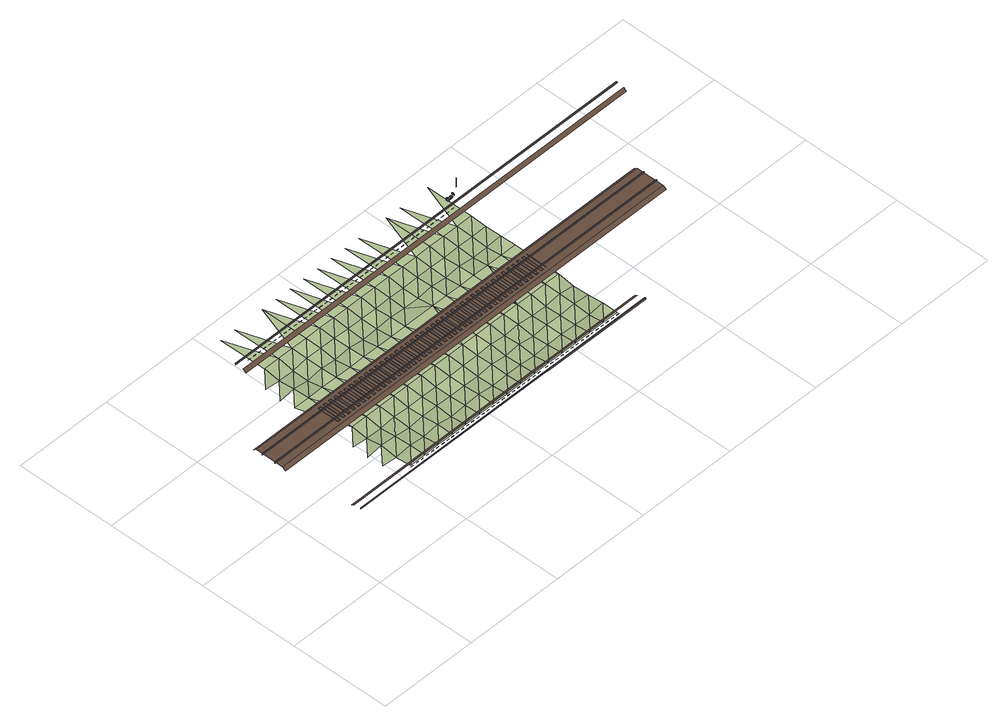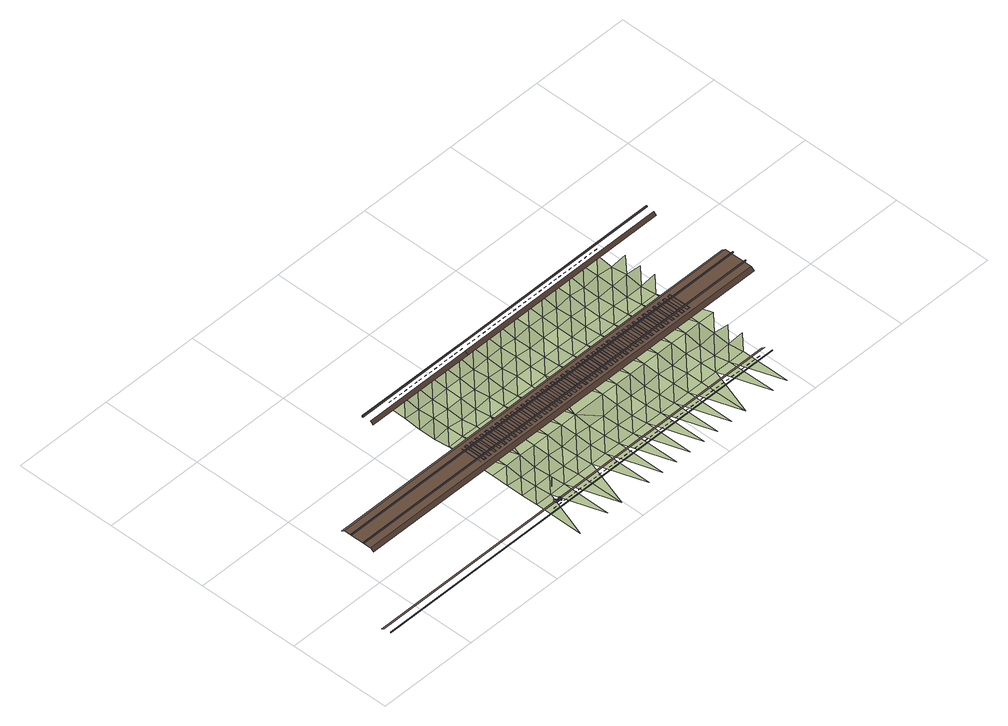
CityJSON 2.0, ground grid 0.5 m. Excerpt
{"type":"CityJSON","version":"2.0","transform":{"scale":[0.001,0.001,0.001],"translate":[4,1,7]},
"CityObjects":{
"object1":{"type":"GenericCityObject","attributes":{"function":"OTHERS"},"geometry":[{"type":"MultiSurface","lod":"3","boundaries":[[[0,1,2]],[[1,3,2]],[[4,1,0]],[[1,5,3]],[[6,1,4]],[[1,7,5]],[[8,1,6]],[[1,9,7]],[[8,10,1]],[[11,9,1]],[[12,13,14,15,16,17,18,19,20,21,22,23]],[[5,7,9,11,24,10,8,6,4,0,2,3]],[[25,26,16,15]],[[27,25,15,14]],[[26,28,17,16]],[[29,27,14,13]],[[28,30,18,17]],[[31,29,13,12]],[[30,32,19,18]],[[33,31,12,23]],[[34,35,36,37,38,39,40,41,42,43,44,45]],[[32,46,20,19]],[[47,33,23,22]],[[25,26,38,37]],[[27,25,37,36]],[[26,28,39,38]],[[29,27,36,35]],[[28,30,40,39]],[[48,29,35,34]],[[30,32,41,40]],[[33,48,34,45]],[[49,50,51,52]],[[32,46,42,41]],[[47,33,45,44]],[[30,28,26,25,27,29,31,33,47,53,46,32]],[[30,28,26,25,27,29,48,33,47,53,46,32]],[[54,55,56,57]],[[58,59,60,57,61,62,63,64,65,54,66,67]]]}]},
"railway1":{"type":"Railway","attributes":{"function":"1855"},"geometry":[{"type":"MultiSurface","lod":"3","boundaries":[[[68,69,70,71]],[[72,73,74,75]],[[76,77,78,79]],[[80,81,82,83]],[[84,85,86,87]],[[88,89,90,91]],[[92,93,94,95]],[[96,97,98,99]],[[100,101,102,103]],[[104,105,100,103]],[[106,107,108,109]],[[110,111,112,113]],[[114,115,116,117]],[[118,119,120,121]],[[122,123,124,125]],[[126,127,128,129]],[[130,131,132,133]],[[134,135,136,137]],[[138,139,140,141]],[[142,143,144,145]],[[146,147,148,149]],[[150,151,152,153]],[[154,155,156,157]],[[158,159,160,161]],[[162,163,164,165]],[[166,167,168,169]],[[170,171,172,173]],[[174,175,176,177]],[[178,179,180,181]],[[182,183,184,185]],[[186,187,188,189]],[[190,191,192,193]],[[194,195,196,197]],[[198,199,200,201]],[[202,203,204,205]],[[206,207,208,209]],[[210,211,212,213]],[[214,215,216,217]],[[218,219,220,221]],[[222,218,221,223]],[[224,225,226,227]],[[228,222,223,229]],[[230,231,232,233]],[[234,235,236,237]],[[238,239,240,241]],[[242,243,244,245]],[[246,247,248,249]],[[250,251,252,253]]]}]},
"terrain1":{"type":"TINRelief","geometry":[{"type":"CompositeSurface","lod":"3","boundaries":[[[254,255,256]],[[254,257,258]],[[259,256,260]],[[261,262,257]],[[259,260,263]],[[264,254,256]],[[259,264,256]],[[265,257,254]],[[265,254,264]],[[266,261,257]],[[267,268,261]],[[269,259,263]],[[265,266,257]],[[269,263,270]],[[266,267,261]],[[271,264,259]],[[272,268,267]],[[271,259,269]],[[273,265,264]],[[272,274,275]],[[271,273,264]],[[276,266,265]],[[277,278,274]],[[279,267,266]],[[280,269,270]],[[281,272,267]],[[276,265,273]],[[282,280,270]],[[283,271,269]],[[276,279,266]],[[281,267,279]],[[284,274,272]],[[283,269,280]],[[285,273,271]],[[284,272,281]],[[286,277,274]],[[283,285,271]],[[287,276,273]],[[284,286,274]],[[288,279,276]],[[289,280,282]],[[286,290,277]],[[291,281,279]],[[285,287,273]],[[292,289,282]],[[293,283,280]],[[287,288,276]],[[288,291,279]],[[294,284,281]],[[289,293,280]],[[295,285,283]],[[294,281,291]],[[296,286,284]],[[295,283,293]],[[297,287,285]],[[298,288,287]],[[296,284,294]],[[299,289,292]],[[300,291,288]],[[296,301,286]],[[295,297,285]],[[302,299,292]],[[303,293,289]],[[297,298,287]],[[298,300,288]],[[304,294,291]],[[299,303,289]],[[305,295,293]],[[304,291,300]],[[306,296,294]],[[303,305,293]],[[307,297,295]],[[308,298,297]],[[294,304,306]],[[309,299,302]],[[310,300,298]],[[307,295,305]],[[309,302,311]],[[312,303,299]],[[307,308,297]],[[308,310,298]],[[313,304,300]],[[314,296,306]],[[309,312,299]],[[315,305,303]],[[310,313,300]],[[316,306,304]],[[312,315,303]],[[317,307,305]],[[318,308,307]],[[316,304,313]],[[319,309,311]],[[320,310,308]],[[316,314,306]],[[315,317,305]],[[321,319,311]],[[322,312,309]],[[317,318,307]],[[318,320,308]],[[323,313,310]],[[322,309,319]],[[324,315,312]],[[320,323,310]],[[325,316,313]],[[322,324,312]],[[326,317,315]],[[327,318,317]],[[323,325,313]],[[328,319,321]],[[329,320,318]],[[325,330,316]],[[324,326,315]],[[331,328,321]],[[332,322,319]],[[326,327,317]],[[329,318,327]],[[333,323,320]],[[328,332,319]],[[334,324,322]],[[329,333,320]],[[335,325,323]],[[332,334,322]],[[336,326,324]],[[337,327,326]],[[333,335,323]],[[338,328,331]],[[339,329,327]],[[335,340,325]],[[336,324,334]],[[338,331,341]],[[342,332,328]],[[336,337,326]],[[337,339,327]],[[343,333,329]],[[338,342,328]],[[344,334,332]],[[343,329,339]],[[345,335,333]],[[342,344,332]],[[346,336,334]],[[343,345,333]],[[347,338,341]],[[348,339,337]],[[345,349,335]],[[344,346,334]],[[350,347,341]],[[351,337,336]],[[352,342,338]],[[353,343,339]],[[352,338,347]],[[354,344,342]],[[348,353,339]],[[351,336,346]],[[351,348,337]],[[355,345,343]],[[352,354,342]],[[356,346,344]],[[353,355,343]],[[357,347,350]],[[355,358,345]],[[354,356,344]],[[359,357,350]],[[360,352,347]],[[356,351,346]],[[361,353,348]],[[348,351,362]],[[357,360,347]],[[363,354,352]],[[362,361,348]],[[364,355,353]],[[363,352,360]],[[365,356,354]],[[366,351,356]],[[361,364,353]],[[367,357,359]],[[368,362,351]],[[364,369,355]],[[363,365,354]],[[367,359,370]],[[371,360,357]],[[365,366,356]],[[366,368,351]],[[372,361,362]],[[367,371,357]],[[373,363,360]],[[372,362,368]],[[374,364,361]],[[371,373,360]],[[375,365,363]],[[376,366,365]],[[372,374,361]],[[377,367,370]],[[378,368,366]],[[374,379,364]],[[375,363,373]],[[380,377,370]],[[381,371,367]],[[375,376,365]],[[376,378,366]],[[382,372,368]],[[381,367,377]],[[383,373,371]],[[378,382,368]],[[384,374,372]],[[381,383,371]],[[385,375,373]],[[375,386,376]],[[384,372,382]],[[387,377,380]],[[388,378,376]],[[384,389,374]],[[383,385,373]],[[390,387,380]],[[391,381,377]],[[388,376,386]],[[392,382,378]],[[387,391,377]],[[393,386,375]],[[394,383,381]],[[393,375,385]],[[388,392,378]],[[395,384,382]],[[394,381,391]],[[396,385,383]],[[392,395,382]],[[397,387,390]],[[398,388,386]],[[394,396,383]],[[397,390,399]],[[400,391,387]],[[396,393,385]],[[393,398,386]],[[401,392,388]],[[402,384,395]],[[397,400,387]],[[403,394,391]],[[401,388,398]],[[404,395,392]],[[400,403,391]],[[405,396,394]],[[406,393,396]],[[401,404,392]],[[407,398,393]],[[404,402,395]],[[405,394,403]],[[405,406,396]],[[406,407,393]],[[408,401,398]],[[407,408,398]],[[409,404,401]],[[410,406,405]],[[409,401,408]],[[411,407,406]],[[409,412,404]],[[410,411,406]],[[413,408,407]],[[413,407,411]],[[414,409,408]],[[414,408,413]],[[414,415,409]]]}]},
"railway2":{"type":"Railway","attributes":{"function":"1855"},"geometry":[{"type":"MultiSurface","lod":"3","boundaries":[[[416,417,418,419]],[[420,416,419,421]],[[418,422,421,419]],[[417,423,422,418]],[[424,425,426,427]],[[423,420,421,422]],[[428,424,427,429]],[[426,430,429,427]],[[425,431,430,426]],[[432,433,434,435]],[[431,428,429,430]],[[436,432,435,437]],[[434,438,437,435]],[[433,439,438,434]],[[440,441,442,443]],[[439,436,437,438]],[[444,440,443,445]],[[442,446,445,443]],[[441,447,446,442]],[[448,449,450,451]],[[447,444,445,446]],[[452,448,451,453]],[[450,454,453,451]],[[449,455,454,450]],[[456,457,458,459]],[[455,452,453,454]],[[460,456,459,461]],[[462,463,464,465]],[[458,466,461,459]],[[457,467,466,458]],[[468,469,470,471]],[[467,460,461,466]],[[472,468,471,473]],[[474,475,476,477]],[[470,478,473,471]],[[469,479,478,470]],[[480,481,482,483]],[[479,472,473,478]],[[484,485,486,487]],[[488,480,483,489]],[[482,490,489,483]],[[481,491,490,482]],[[492,493,494,495]],[[491,488,489,490]],[[496,497,498,499]],[[500,492,495,501]],[[494,502,501,495]],[[493,503,502,494]],[[504,505,506,507]],[[503,500,501,502]],[[508,504,507,509]],[[510,511,512,513]],[[506,514,509,507]],[[505,515,514,506]],[[516,517,518,519]],[[515,508,509,514]],[[520,516,519,521]],[[522,523,524,525]],[[518,526,521,519]],[[517,527,526,518]],[[528,529,530,531]],[[527,520,521,526]],[[532,528,531,533]],[[534,535,536,537]],[[530,538,533,531]],[[529,539,538,530]],[[540,541,542,543]],[[539,532,533,538]],[[544,540,543,545]],[[546,547,548,549]],[[542,550,545,543]],[[541,551,550,542]],[[552,553,554,555]],[[551,544,545,550]],[[556,552,555,557]],[[558,559,560,561]],[[554,562,557,555]],[[553,563,562,554]],[[564,565,566,567]],[[563,556,557,562]],[[568,564,567,569]],[[570,571,572,573]],[[566,574,569,567]],[[565,575,574,566]],[[576,577,578,579]],[[575,568,569,574]],[[580,576,579,581]],[[582,583,584,585]],[[578,586,581,579]],[[577,587,586,578]],[[588,589,590,591]],[[587,580,581,586]],[[592,588,591,593]],[[594,595,596,597]],[[590,598,593,591]],[[589,599,598,590]],[[600,601,602,603]],[[599,592,593,598]],[[604,600,603,605]],[[606,607,608,609]],[[602,610,605,603]],[[601,611,610,602]],[[612,613,614,615]],[[611,604,605,610]],[[616,612,615,617]],[[618,619,620,621]],[[614,622,617,615]],[[613,623,622,614]],[[624,625,626,627]],[[623,616,617,622]],[[628,624,627,629]],[[630,631,632,633]],[[626,634,629,627]],[[625,635,634,626]],[[636,637,638,639]],[[635,628,629,634]],[[640,636,639,641]],[[642,643,644,645]],[[638,646,641,639]],[[637,647,646,638]],[[648,649,650,651]],[[647,640,641,646]],[[652,648,651,653]],[[654,655,656,657]],[[650,658,653,651]],[[649,659,658,650]],[[660,661,662,663]],[[659,652,653,658]],[[664,660,663,665]],[[666,667,668,669]],[[662,670,665,663]],[[661,671,670,662]],[[672,673,674,675]],[[671,664,665,670]],[[676,672,675,677]],[[678,679,680,681]],[[674,682,677,675]],[[673,683,682,674]],[[684,685,686,687]],[[683,676,677,682]],[[688,684,687,689]],[[690,691,692,693]],[[686,694,689,687]],[[685,695,694,686]],[[696,697,698,699]],[[695,688,689,694]],[[700,701,702,703]],[[704,696,699,705]],[[706,707,708,709]],[[698,710,705,699]],[[711,712,713,714]],[[715,714,713,716]],[[717,715,716,718]],[[697,719,710,698]],[[720,721,722,723]],[[719,704,705,710]],[[724,703,702,725]],[[726,720,723,727]],[[728,729,730,731]],[[732,733,734,735]],[[736,737,731,730]],[[738,737,736,739]],[[722,740,727,723]],[[721,741,740,722]],[[742,743,744,745]],[[746,724,725,747]],[[741,726,727,740]],[[748,742,745,749]],[[750,751,752,753]],[[744,754,749,745]],[[743,755,754,744]],[[756,757,758,759]],[[755,748,749,754]],[[760,756,759,761]],[[762,763,764,765]],[[758,766,761,759]],[[757,767,766,758]],[[768,769,770,771]],[[767,760,761,766]],[[772,768,771,773]],[[774,775,776,777]],[[770,778,773,771]],[[769,779,778,770]],[[780,781,782,783]],[[779,772,773,778]],[[784,780,783,785]],[[782,786,785,783]],[[787,788,789,790]],[[781,791,786,782]],[[792,793,794,795]],[[791,784,785,786]],[[796,792,795,797]],[[798,799,800,801]],[[794,802,797,795]],[[793,803,802,794]],[[804,805,806,807]],[[803,796,797,802]],[[808,804,807,809]],[[810,811,812,813]],[[806,814,809,807]],[[805,815,814,806]],[[816,817,818,819]],[[815,808,809,814]],[[820,816,819,821]],[[822,823,824,825]],[[818,826,821,819]],[[817,827,826,818]],[[828,829,830,831]],[[827,820,821,826]],[[832,828,831,833]],[[834,835,836,837]],[[830,838,833,831]],[[829,839,838,830]],[[840,841,842,843]],[[839,832,833,838]],[[844,840,843,845]],[[846,847,848,849]],[[842,850,845,843]],[[841,851,850,842]],[[852,853,854,855]],[[851,844,845,850]],[[856,852,855,857]],[[858,859,860,861]],[[854,862,857,855]],[[853,863,862,854]],[[864,865,866,867]],[[863,856,857,862]],[[868,864,867,869]],[[870,871,872,873]],[[866,874,869,867]],[[865,875,874,866]],[[876,877,878,879]],[[875,868,869,874]],[[880,876,879,881]],[[882,883,884,885]],[[878,886,881,879]],[[877,887,886,878]],[[888,889,890,891]],[[887,880,881,886]],[[892,888,891,893]],[[894,895,896,897]],[[890,898,893,891]],[[889,899,898,890]],[[900,901,902,903]],[[899,892,893,898]],[[904,900,903,905]],[[906,907,908,909]],[[902,910,905,903]],[[911,912,913,914]],[[901,915,910,902]],[[916,917,918,919]],[[920,919,918,921]],[[915,904,905,910]],[[922,923,924,925]],[[926,927,928,929]],[[930,931,932,933]],[[934,935,936,937]],[[938,939,940,941]],[[942,943,944,945]]]}]}
},
"vertices":[
[1716,1241,1067],[1711,1249,1063],[1716,1240,1063],[1716,1241,1058],[1716,1244,1071],[1716,1244,1055],[1716,1249,1073],[1716,1249,1054],[1716,1253,1071],[1716,1253,1055],[1716,1257,1067],[1716,1257,1058],[1716,1249,1058],[1716,1246,1058],[1716,1245,1061],[1716,1245,1063],[1716,1245,1064],[1716,1246,1067],[1716,1249,1067],[1716,1250,1067],[1716,1253,1064],[1716,1253,1063],[1716,1253,1061],[1716,1250,1058],[1716,1257,1063],[1740,1242,1063],[1740,1244,1066],[1740,1244,1060],[1740,1245,1067],[1740,1245,1058],[1740,1249,1069],[1740,1249,1058],[1740,1251,1067],[1740,1251,1058],[1729,1249,1057],[1729,1245,1058],[1729,1244,1060],[1729,1242,1063],[1729,1244,1066],[1729,1245,1067],[1729,1249,1069],[1729,1251,1067],[1729,1253,1066],[1729,1254,1063],[1729,1253,1060],[1729,1251,1058],[1740,1253,1066],[1740,1253,1060],[1740,1249,1057],[1742,1225,1132],[1742,1225,1180],[1742,1226,1180],[1742,1226,1132],[1740,1254,1063],[1746,1254,1076],[1746,1254,1069],[1746,1242,1069],[1746,1242,1076],[1746,1249,1071],[1746,1245,1071],[1746,1244,1074],[1746,1244,1079],[1746,1245,1080],[1746,1249,1082],[1746,1251,1080],[1746,1253,1079],[1746,1253,1073],[1746,1251,1071],
[557,342,1012],[545,342,1012],[545,342,1013],[557,342,1013],[586,342,1012],[575,342,1012],[575,342,1013],[586,342,1013],[615,342,1012],[604,342,1012],[604,342,1013],[615,342,1013],[646,342,1012],[634,342,1012],[634,342,1013],[646,342,1013],[676,342,1012],[663,342,1012],[663,342,1013],[676,342,1013],[705,342,1012],[692,342,1012],[692,342,1013],[705,342,1013],[735,342,1012],[723,342,1012],[723,342,1013],[735,342,1013],[764,342,1012],[752,342,1012],[752,342,1013],[764,342,1013],[232,324,1019],[232,320,1019],[1332,320,1019],[1332,324,1019],[1332,324,1013],[232,324,1013],[790,342,1012],[778,342,1012],[778,342,1013],[790,342,1013],[1326,375,1000],[232,375,1000],[232,360,1012],[1326,360,1012],[820,342,1012],[807,342,1012],[807,342,1013],[820,342,1013],[849,342,1012],[836,342,1012],[836,342,1013],[849,342,1013],[878,342,1012],[867,342,1012],[867,342,1013],[878,342,1013],[908,342,1012],[896,342,1012],[896,342,1013],[908,342,1013],[938,342,1012],[926,342,1012],[926,342,1013],[938,342,1013],[967,342,1012],[956,342,1012],[956,342,1013],[967,342,1013],[996,342,1012],[985,342,1012],[985,342,1013],[996,342,1013],[1027,342,1012],[1015,342,1012],[1015,342,1013],[1027,342,1013],[1056,342,1012],[1044,342,1012],[1044,342,1013],[1056,342,1013],[1086,342,1012],[1073,342,1012],[1073,342,1013],[1086,342,1013],[1115,342,1012],[1104,342,1012],[1104,342,1013],[1115,342,1013],[1144,342,1012],[1133,342,1012],[1133,342,1013],[1144,342,1013],[1175,342,1012],[1163,342,1012],[1163,342,1013],[1175,342,1013],[1204,342,1012],[1192,342,1012],[1192,342,1013],[1204,342,1013],[1233,342,1012],[1222,342,1012],[1222,342,1013],[1233,342,1013],[1264,342,1012],[1252,342,1012],[1252,342,1013],[1264,342,1013],[1293,342,1012],[1281,342,1012],[1281,342,1013],[1293,342,1013],[1338,342,1012],[1326,342,1012],[1326,342,1013],[1338,342,1013],[1368,342,1012],[1355,342,1012],[1355,342,1013],[1368,342,1013],[1397,342,1012],[1384,342,1012],[1384,342,1013],[1397,342,1013],[1426,342,1012],[1415,342,1012],[1415,342,1013],[1426,342,1013],[1456,342,1012],[1444,342,1012],[1444,342,1013],[1456,342,1013],[1486,342,1012],[1474,342,1012],[1474,342,1013],[1486,342,1013],[1515,342,1012],[1503,342,1012],[1503,342,1013],[1515,342,1013],[1544,342,1012],[1533,342,1012],[1533,342,1013],[1544,342,1013],[1575,342,1012],[1563,342,1012],[1563,342,1013],[1575,342,1013],[1317,320,1019],[1317,320,1013],[1881,320,1013],[1881,320,1019],[1317,324,1019],[1881,324,1019],[1599,342,1012],[1588,342,1012],[1588,342,1013],[1599,342,1013],[1317,324,1013],[1881,324,1013],[1876,375,1000],[1317,375,1000],[1317,360,1012],[1876,360,1012],[1630,342,1012],[1618,342,1012],[1618,342,1013],[1630,342,1013],[1660,342,1012],[1647,342,1012],[1647,342,1013],[1660,342,1013],[1689,342,1012],[1676,342,1012],[1676,342,1013],[1689,342,1013],[1719,342,1012],[1707,342,1012],[1707,342,1013],[1719,342,1013],[1748,342,1012],[1736,342,1012],[1736,342,1013],[1748,342,1013],
[559,520,1002],[480,439,998],[559,439,990],[559,600,989],[480,520,992],[640,439,1000],[559,360,1000],[559,680,1000],[480,600,998],[640,360,1000],[640,520,996],[640,600,986],[640,680,1000],[559,919,1000],[480,919,1000],[720,439,990],[720,360,1000],[720,520,987],[559,999,997],[720,600,994],[559,1080,988],[480,999,985],[720,680,1000],[559,1160,1000],[480,1080,995],[640,919,1000],[800,439,1002],[640,999,984],[800,360,1000],[800,520,992],[640,1080,984],[800,600,990],[640,1160,1000],[800,680,1000],[720,919,1000],[880,439,988],[559,1399,1000],[720,999,997],[880,360,1000],[880,520,996],[720,1080,998],[880,600,992],[720,1160,1000],[880,680,1000],[800,919,1000],[960,439,995],[800,999,987],[640,1399,1000],[960,360,1000],[960,520,990],[800,1080,998],[960,600,990],[800,1160,1000],[960,680,1000],[880,919,1000],[1040,439,1000],[880,999,997],[1040,360,1000],[1040,520,993],[880,1080,996],[800,1399,1000],[1040,600,992],[880,1160,1000],[1040,680,1000],[960,919,1000],[1120,439,990],[960,999,986],[1120,360,1000],[1120,520,989],[960,1080,993],[1120,600,994],[960,1160,1000],[1120,680,1000],[1040,919,1000],[1200,439,994],[1040,999,990],[880,1399,1000],[1200,360,1000],[1200,520,1000],[1040,1080,990],[1200,600,997],[1040,1160,1000],[1200,680,1000],[1120,919,1000],[1280,439,994],[1120,999,997],[960,1399,1000],[1280,360,1000],[1280,520,990],[1120,1080,990],[1280,600,1000],[1120,1160,1000],[1280,680,1000],[1360,439,986],[1200,999,990],[1040,1399,1000],[1360,360,1000],[1280,919,1000],[1360,520,997],[1200,1080,994],[1360,600,992],[1200,1160,1000],[1360,680,1000],[1440,439,992],[1120,1399,1000],[1440,360,1000],[1440,520,986],[1280,1080,990],[1280,999,990],[1440,600,997],[1280,1160,1000],[1440,680,1000],[1360,919,1000],[1519,439,994],[1360,999,998],[1200,1399,1000],[1519,360,1000],[1519,520,992],[1360,1080,994],[1519,600,988],[1360,1160,1000],[1519,680,1000],[1440,919,1000],[1599,439,990],[1440,999,990],[1280,1399,1000],[1599,360,1000],[1599,520,990],[1440,1080,993],[1599,600,986],[1440,1160,1000],[1599,680,1000],[1519,919,1000],[1679,439,990],[1519,999,997],[1360,1399,1000],[1679,360,1000],[1679,520,997],[1519,1080,992],[1599,919,1000],[1679,600,998],[1519,1160,1000],[1679,680,1000],[1759,439,998],[1599,999,988],[1759,360,1000],[1759,520,990],[1599,1080,995],[1519,1399,1000],[1759,600,987],[1599,1160,1000],[1759,680,1000],[1679,919,1000],[1679,999,989],[1679,1080,993],[1679,1160,1000],[1759,919,1000],[1759,999,998],[1599,1399,1000],[1759,1080,997],[1759,1160,1000],[1759,1399,1000],
[533,733,1012],[546,733,1012],[546,733,1013],[533,733,1013],[533,841,1012],[533,841,1013],[546,841,1013],[546,841,1012],[563,733,1012],[576,733,1012],[576,733,1013],[563,733,1013],[563,841,1012],[563,841,1013],[576,841,1013],[576,841,1012],[594,733,1012],[605,733,1012],[605,733,1013],[594,733,1013],[594,841,1012],[594,841,1013],[605,841,1013],[605,841,1012],[623,733,1012],[634,733,1012],[634,733,1013],[623,733,1013],[623,841,1012],[623,841,1013],[634,841,1013],[634,841,1012],[653,733,1012],[665,733,1012],[665,733,1013],[653,733,1013],[653,841,1012],[653,841,1013],[665,841,1013],[665,841,1012],[682,733,1012],[694,733,1012],[694,733,1013],[682,733,1013],[682,841,1012],[682,841,1013],[543,1233,1012],[556,1233,1012],[556,1233,1013],[543,1233,1013],[694,841,1013],[694,841,1012],[711,733,1012],[724,733,1012],[724,733,1013],[711,733,1013],[711,841,1012],[711,841,1013],[573,1233,1012],[585,1233,1012],[585,1233,1013],[573,1233,1013],[724,841,1013],[724,841,1012],[742,733,1012],[753,733,1012],[753,733,1013],[742,733,1013],[602,1233,1012],[614,1233,1012],[614,1233,1013],[602,1233,1013],[742,841,1012],[742,841,1013],[753,841,1013],[753,841,1012],[771,733,1012],[783,733,1012],[783,733,1013],[771,733,1013],[631,1233,1012],[643,1233,1012],[643,1233,1013],[631,1233,1013],[771,841,1012],[771,841,1013],[783,841,1013],[783,841,1012],[801,733,1012],[813,733,1012],[813,733,1013],[801,733,1013],[801,841,1012],[801,841,1013],[662,1233,1012],[674,1233,1012],[674,1233,1013],[662,1233,1013],[813,841,1013],[813,841,1012],[830,733,1012],[842,733,1012],[842,733,1013],[830,733,1013],[830,841,1012],[830,841,1013],[692,1233,1012],[704,1233,1012],[704,1233,1013],[692,1233,1013],[842,841,1013],[842,841,1012],[860,733,1012],[871,733,1012],[871,733,1013],[860,733,1013],[860,841,1012],[860,841,1013],[721,1233,1012],[733,1233,1012],[733,1233,1013],[721,1233,1013],[871,841,1013],[871,841,1012],[890,733,1012],[902,733,1012],[902,733,1013],[890,733,1013],[890,841,1012],[890,841,1013],[751,1233,1012],[762,1233,1012],[762,1233,1013],[751,1233,1013],[902,841,1013],[902,841,1012],[919,733,1012],[931,733,1012],[931,733,1013],[919,733,1013],[919,841,1012],[919,841,1013],[780,1233,1012],[791,1233,1012],[791,1233,1013],[780,1233,1013],[931,841,1013],[931,841,1012],[948,733,1012],[961,733,1012],[961,733,1013],[948,733,1013],[948,841,1012],[948,841,1013],[810,1233,1012],[822,1233,1012],[822,1233,1013],[810,1233,1013],[961,841,1013],[961,841,1012],[977,733,1012],[990,733,1012],[990,733,1013],[977,733,1013],[977,841,1012],[977,841,1013],[839,1233,1012],[852,1233,1012],[852,1233,1013],[839,1233,1013],[990,841,1013],[990,841,1012],[1008,733,1012],[1019,733,1012],[1019,733,1013],[1008,733,1013],[1008,841,1012],[1008,841,1013],[868,1233,1012],[881,1233,1012],[881,1233,1013],[868,1233,1013],[1019,841,1013],[1019,841,1012],[1038,733,1012],[1050,733,1012],[1050,733,1013],[1038,733,1013],[1038,841,1012],[1038,841,1013],[899,1233,1012],[910,1233,1012],[910,1233,1013],[899,1233,1013],[1050,841,1013],[1050,841,1012],[1067,733,1012],[1079,733,1012],[1079,733,1013],[1067,733,1013],[1067,841,1012],[1067,841,1013],[928,1233,1012],[940,1233,1012],[940,1233,1013],[928,1233,1013],[1079,841,1013],[1079,841,1012],[1097,733,1012],[1108,733,1012],[1108,733,1013],[1097,733,1013],[1097,841,1012],[1097,841,1013],[958,1233,1012],[970,1233,1012],[970,1233,1013],[958,1233,1013],[1108,841,1013],[1108,841,1012],[1126,733,1012],[1137,733,1012],[1137,733,1013],[1126,733,1013],[1126,841,1012],[1126,841,1013],[988,1233,1012],[999,1233,1012],[999,1233,1013],[988,1233,1013],[1137,841,1013],[1137,841,1012],[1156,733,1012],[1168,733,1012],[1168,733,1013],[1156,733,1013],[1156,841,1012],[1156,841,1013],[1017,1233,1012],[1028,1233,1012],[1028,1233,1013],[1017,1233,1013],[1168,841,1013],[1168,841,1012],[1185,733,1012],[1198,733,1012],[1198,733,1013],[1185,733,1013],[1185,841,1012],[1185,841,1013],[1047,1233,1012],[1059,1233,1012],[1059,1233,1013],[1047,1233,1013],[1198,841,1013],[1198,841,1012],[1214,733,1012],[1227,733,1012],[1227,733,1013],[1214,733,1013],[1214,841,1012],[1214,841,1013],[1076,1233,1012],[1088,1233,1012],[1088,1233,1013],[1076,1233,1013],[1227,841,1013],[1227,841,1012],[1245,733,1012],[1256,733,1012],[1256,733,1013],[1245,733,1013],[1245,841,1012],[1245,841,1013],[1105,1233,1012],[1118,1233,1012],[1118,1233,1013],[1105,1233,1013],[1256,841,1013],[1256,841,1012],[1274,733,1012],[1285,733,1012],[1285,733,1013],[1274,733,1013],[194,699,1000],[2402,699,1000],[2402,715,1012],[194,715,1012],[1274,841,1012],[1274,841,1013],[1136,1233,1012],[1147,1233,1012],[1147,1233,1013],[1136,1233,1013],[1285,841,1013],[187,750,1013],[2402,750,1013],[2402,750,1019],[187,750,1019],[187,754,1019],[2402,754,1019],[187,754,1013],[2402,754,1013],[1285,841,1012],[1300,733,1012],[1312,733,1012],[1312,733,1013],[1300,733,1013],[194,858,1012],[2402,858,1012],[1300,841,1012],[1300,841,1013],[187,818,1013],[2402,818,1013],[2402,818,1019],[187,818,1019],[1165,1233,1012],[1176,1233,1012],[1176,1233,1013],[1165,1233,1013],[2402,822,1019],[187,822,1019],[187,822,1013],[2402,822,1013],[1312,841,1013],[1312,841,1012],[1330,733,1012],[1342,733,1012],[1342,733,1013],[1330,733,1013],[194,874,1000],[2402,874,1000],[1330,841,1012],[1330,841,1013],[1195,1233,1012],[1207,1233,1012],[1207,1233,1013],[1195,1233,1013],[1342,841,1013],[1342,841,1012],[1358,733,1012],[1371,733,1012],[1371,733,1013],[1358,733,1013],[1358,841,1012],[1358,841,1013],[1224,1233,1012],[1236,1233,1012],[1236,1233,1013],[1224,1233,1013],[1371,841,1013],[1371,841,1012],[1389,733,1012],[1400,733,1012],[1400,733,1013],[1389,733,1013],[1389,841,1012],[1389,841,1013],[1253,1233,1012],[1265,1233,1012],[1265,1233,1013],[1253,1233,1013],[1400,841,1013],[1400,841,1012],[1418,733,1012],[1429,733,1012],[1429,733,1013],[1418,733,1013],[1418,841,1012],[1418,841,1013],[1429,841,1013],[1284,1233,1012],[1296,1233,1012],[1296,1233,1013],[1284,1233,1013],[1429,841,1012],[1448,733,1012],[1460,733,1012],[1460,733,1013],[1448,733,1013],[1448,841,1012],[1448,841,1013],[1313,1233,1012],[1325,1233,1012],[1325,1233,1013],[1313,1233,1013],[1460,841,1013],[1460,841,1012],[1477,733,1012],[1490,733,1012],[1490,733,1013],[1477,733,1013],[1477,841,1012],[1477,841,1013],[1342,1233,1012],[1355,1233,1012],[1355,1233,1013],[1342,1233,1013],[1490,841,1013],[1490,841,1012],[1506,733,1012],[1519,733,1012],[1519,733,1013],[1506,733,1013],[1506,841,1012],[1506,841,1013],[1371,1233,1012],[1384,1233,1012],[1384,1233,1013],[1371,1233,1013],[1519,841,1013],[1519,841,1012],[1537,733,1012],[1549,733,1012],[1549,733,1013],[1537,733,1013],[1537,841,1012],[1537,841,1013],[1402,1233,1012],[1413,1233,1012],[1413,1233,1013],[1402,1233,1013],[1549,841,1013],[1549,841,1012],[1566,733,1012],[1578,733,1012],[1578,733,1013],[1566,733,1013],[1566,841,1012],[1566,841,1013],[1432,1233,1012],[1444,1233,1012],[1444,1233,1013],[1432,1233,1013],[1578,841,1013],[1578,841,1012],[1596,733,1012],[1608,733,1012],[1608,733,1013],[1596,733,1013],[1596,841,1012],[1596,841,1013],[1461,1233,1012],[1473,1233,1012],[1473,1233,1013],[1461,1233,1013],[1608,841,1013],[1608,841,1012],[1626,733,1012],[1637,733,1012],[1637,733,1013],[1626,733,1013],[1626,841,1012],[1626,841,1013],[1490,1233,1012],[1503,1233,1012],[1503,1233,1013],[1490,1233,1013],[1637,841,1013],[1637,841,1012],[1655,733,1012],[1666,733,1012],[1666,733,1013],[1655,733,1013],[1655,841,1012],[1655,841,1013],[1519,1233,1012],[1531,1233,1012],[1531,1233,1013],[1519,1233,1013],[1666,841,1013],[1666,841,1012],[1685,733,1012],[1697,733,1012],[1697,733,1013],[1685,733,1013],[1685,841,1012],[1685,841,1013],[1550,1233,1012],[1562,1233,1012],[1562,1233,1013],[1550,1233,1013],[1697,841,1013],[1697,841,1012],[1714,733,1012],[1726,733,1012],[1726,733,1013],[1714,733,1013],[1714,841,1012],[1714,841,1013],[1580,1233,1012],[1592,1233,1012],[1592,1233,1013],[1580,1233,1013],[1726,841,1013],[493,1198,1000],[2701,1198,1000],[2701,1214,1012],[493,1214,1012],[1726,841,1012],[488,1250,1013],[2701,1250,1013],[2701,1250,1019],[488,1250,1019],[488,1254,1019],[2701,1254,1019],[1743,841,1012],[1743,733,1012],[1743,733,1013],[1743,841,1013],[1605,1233,1012],[1617,1233,1012],[1617,1233,1013],[1605,1233,1013],[1634,1233,1012],[1647,1233,1012],[1647,1233,1013],[1634,1233,1013],[1663,1233,1012],[1676,1233,1012],[1676,1233,1013],[1663,1233,1013],[1694,1233,1012],[1706,1233,1012],[1706,1233,1013],[1694,1233,1013],[1724,1233,1012],[1736,1233,1012],[1736,1233,1013],[1724,1233,1013]
]}
